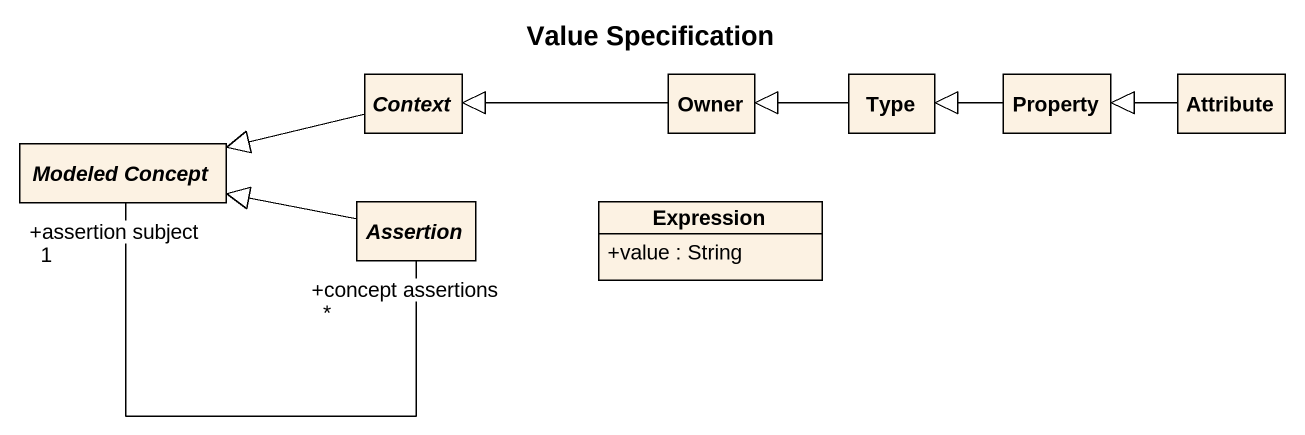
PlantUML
@startuml
title Value Specification
hide circle
hide empty members
skinparam classAttributeIconSize 0
abstract class Context
class Owner
class Type
class Property
class Attribute
abstract class "Modeled Concept" as Modeled_Concept
abstract class Assertion
class Expression {
  +value : String
}
Context -left-|> Modeled_Concept
Owner -left-|> Context
Type -left-|> Owner
Property -left-|> Type
Attribute -left-|> Property
Assertion "*\n+concept assertions" -left- "1\n+assertion subject" Modeled_Concept
Assertion -left-|> Modeled_Concept
@enduml
